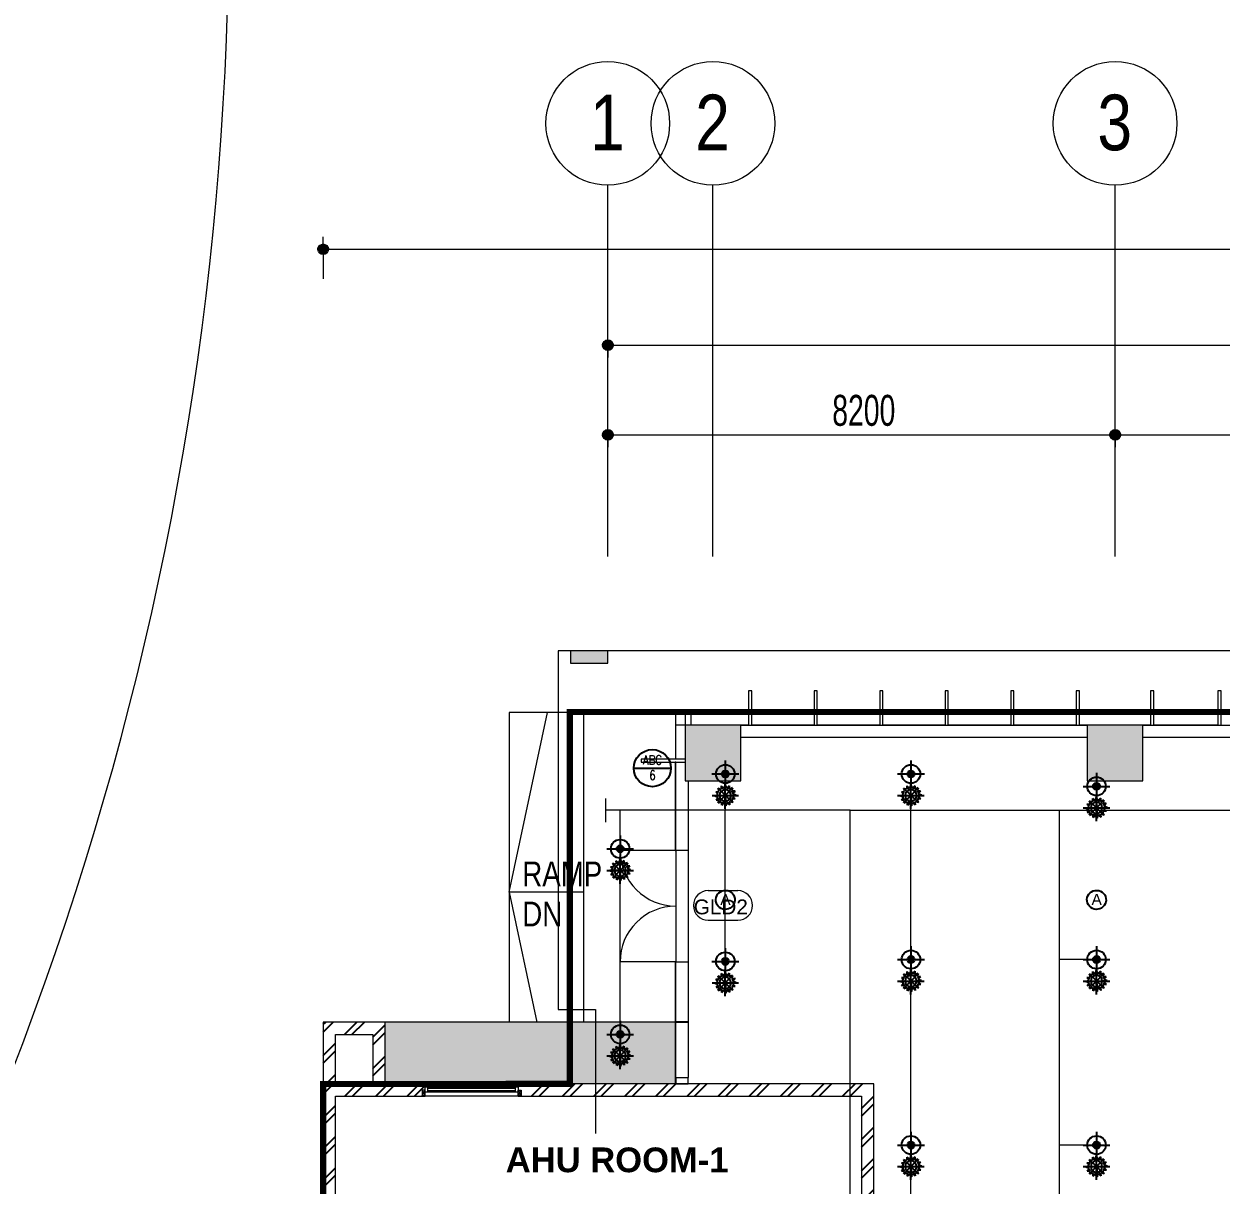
# Model space of a CAD drawing. Header units: millimetres. Extents: x 1706 to 249912, y -487248 to 27192.
# Drawn here: x 38549 to 57898, y -454483 to -435711 of the extents above; entities that cross this region are included whole.
import ezdxf

# ---------------------------------------------------------------- set-up
doc = ezdxf.new("R2010")
doc.units = ezdxf.units.MM
doc.linetypes.add('DASHDOT', pattern=[1, 0.5, -0.25, 0, -0.25])
doc.layers.get('0').update_dxf_attribs({"color": 251})
for name, color, linetype in [('25∅', 1, 'DASHDOT'), ('FF-MCP', 1, 'Continuous'), ('FIRE COMPARTMENTATION', 30, 'Continuous'), ('PHE-MULTI SENSOR DETECTOR (ABOVE', 3, 'Continuous')]:
    doc.layers.add(name, color=color, linetype=linetype)
for name, color, linetype, lineweight in [('A-ANNO-DIMS', 251, 'Continuous', 5), ('A-ANNO-DIMS-200', 251, 'Continuous', 5), ('A-DETL', 251, 'Continuous', 18), ('A-DETL-THIN', 251, 'Continuous', 5), ('A-DOOR', 251, 'Continuous', 5), ('A-DOOR-IDEN', 251, 'Continuous', 5), ('A-FLOR', 251, 'Continuous', 5), ('A-GLAZ', 251, 'Continuous', 5), ('A-GLAZ-CURT', 251, 'Continuous', 5), ('A-GLAZ-CWMG', 251, 'Continuous', 5), ('A-GLAZ-SILL', 251, 'Continuous', 5), ('A-WALL', 251, 'Continuous', 5), ('A-WALL-PATT', 251, 'Continuous', 25), ('G-ANNO-TEXT', 251, 'Continuous', 5), ('M-FIRE-FHC', 251, 'Continuous', 9), ('McD-FIRE-SPRINKLER LINES', 1, 'Continuous', 9), ('S-COLS', 251, 'Continuous', 5), ('S-GRID', 251, 'Continuous', 5), ('S-GRID-IDEN', 251, 'Continuous', 5)]:
    doc.layers.add(name, color=color, linetype=linetype, lineweight=lineweight)
doc.layers.add('FF-PENDENT SPRINKLER', color=7, linetype='Continuous', true_color=0xcc0099)
doc.styles.add('Arial', font='arial.ttf', dxfattribs={"height": 300})
doc.styles.add('Arial Narrow_1', font='ARIALN.TTF', dxfattribs={"width": 0.8, "height": 375})
doc.styles.add('Arial_1', font='arial.ttf', dxfattribs={"width": 0.8, "height": 2})
doc.styles.add('Arial_2', font='arial.ttf', dxfattribs={"width": 0.8, "height": 270})
doc.styles.add('Arial_4', font='arial.ttf', dxfattribs={"height": 240})
doc.styles.add('Arial_B_1', font='arialbd.ttf', dxfattribs={"height": 450})
doc.styles.add('ROMAN', font='romans.shx', dxfattribs={"width": 0.8})
doc.dimstyles.new('RSP_DIM_2_5mm__DOT_', dxfattribs={"dimscale": 304.8, "dimtxt": 383.786615, "dimasz": 1.476378, "dimexe": 0.492126, "dimexo": 0.0625, "dimgap": 0, "dimtad": 1, "dimdec": 0, "dimrnd": 5, "dimzin": 0, "dimdsep": 46, "dimtxsty": 'Arial Narrow_1', "dimblk1": 'DOTSMALL', "dimblk2": 'DOTSMALL', "dimsah": 1, "dimcen": 0.09, "dimdle": 0.049213, "dimazin": 0, "dimtfac": 1, "dimtdec": 4, "dimtix": 1, "dimtmove": 2, "dimatfit": 3, "dimfxl": 1.181102, "dimfxlon": 1, "dimtvp": 1, "dimtolj": 1, "dimtzin": 0, "dimarcsym": 2})
pattern_1 = [(45, (-45658.5, 463347.42), (-251.44717, 251.44717), []), (45, (-45658.5, 463728.42), (-251.44717, 251.44717), [])]

# ---------------------------------------------------------------- blocks, each defined once
blk = doc.blocks.new('zw$3B71')
at = {"layer": 'FIRE COMPARTMENTATION', "color": 1, "const_width": 100}
blk.add_lwpolyline([(11752.3, -9912), (7050, -9912), (7050, -20472.7), (-17450, -20472.7), (-17529.2, -9903), (-20879.2, -9897), (-20800, -9900), (-66300, -9900), (-66300, -2000), (-67500, -2000), (-67500, 10496.8), (-63512, 10500), (-63512, 16512), (11752.3, 16512), (11752.3, -9101.5)], close=True, dxfattribs=at)
blk = doc.blocks.new('UPRIGHT SPRINKLER -68°C')
at = {"color": 5}
for p, q in [((-106, 3, 3), (-81, 13, 3)), ((-106, 3, 3), (-82, -7, 3)), ((-74, 76, 3), (-49, 65, 3)), ((-74, 76, 3), (-64, 51, 3)), ((3, 106, 3), (-9, 80, 3)), ((3, 106, 3), (13, 79, 3)), ((76, 74, 3), (49, 63, 3)), ((76, 74, 3), (65, 47, 3)), ((105, -3, 3), (79, 9, 3)), ((-76, -73, 3), (-66, -49, 3)), ((-76, -73, 3), (-53, -63, 3)), ((-4, -105, 3), (-13, -81, 3)), ((-4, -105, 3), (7, -81, 3)), ((72, -77, 3), (47, -66, 3)), ((72, -77, 3), (62, -51, 3)), ((105, -3, 3), (79, -13, 3))]:
    blk.add_line(p, q, dxfattribs=at)
at = {"color": 6}
for p, q in [((-1, -1, 3), (-106, 4, 3)), ((-96, 45, 3), (-78, 25, 3)), ((-96, 45, 3), (-69, 44, 3)), ((72, -77, 3), (-74, 76, 3)), ((-36, 100, 3), (-38, 72, 3)), ((-36, 100, 3), (-17, 79, 3)), ((-1, -1, 3), (3, 106, 3)), ((76, 74, 3), (-1, -1, 3)), ((43, 98, 3), (21, 77, 3)), ((43, 98, 3), (42, 68, 3)), ((99, 38, 3), (70, 39, 3)), ((99, 38, 3), (78, 18, 3)), ((-99, -35, 3), (-80, -18, 3)), ((-99, -35, 3), (-74, -36, 3)), ((-76, -73, 3), (-1, -1, 3)), ((-45, -95, 3), (-44, -70, 3)), ((-45, -95, 3), (-26, -78, 3)), ((-1, -1, 3), (-4, -105, 3)), ((-1, -1, 3), (105, -3, 3)), ((36, -98, 3), (19, -79, 3)), ((36, -98, 3), (38, -72, 3)), ((96, -43, 3), (69, -42, 3)), ((96, -43, 3), (77, -22, 3))]:
    blk.add_line(p, q, dxfattribs=at)
at = {"color": 5, "elevation": 3}
for points in [[(-1, -136), (-1, 135)], [(-137, -1), (135, -1)]]:
    blk.add_lwpolyline(points, dxfattribs=at)
at = {"color": 3}
blk.add_circle((-1, -1, 3), 59.2, dxfattribs=at)
at = {"color": 5}
for start, end in [(140.8422, 170.3714), (95.6315, 125.6992), (51.7639, 79.8685), (6.8313, 35.8146), (184.8407, 216.5012), (230.6178, 261.7138), (276.0216, 306.5945), (321.5184, 351.2266)]:
    blk.add_arc((-1, -1, 3), 81.1, start, end, dxfattribs=at)
blk = doc.blocks.new('PENDENT SPRINKLER (RG)')
at = {"linetype": 'Continuous', "extrusion": (0.000667552, -0.000166966, 1)}
h = blk.add_hatch(color=5, dxfattribs=at)
h.dxf.hatch_style = 1
edge = h.paths.add_edge_path()
edge.add_arc((0, 0), 56.7, 44.562, 404.562, ccw=False)
at = {"layer": '25∅', "linetype": 'Continuous', "extrusion": (0.000667552, -0.000166966, 1)}
h = blk.add_hatch(color=5, dxfattribs=at)
h.dxf.hatch_style = 1
edge = h.paths.add_edge_path()
edge.add_arc((0, 0), 56.7, 44.562, 404.562, ccw=False)
at = {"color": 222, "linetype": 'Continuous', "true_color": 0xcc0099, "extrusion": (0.000667073, -0.000166479, 1)}
for points in [[(0, -217), (0, 217)], [(-217, 0), (217, 0)]]:
    blk.add_lwpolyline(points, dxfattribs=at)
at = {"color": 222, "linetype": 'Continuous', "true_color": 0xcc0099, "extrusion": (0.000667552, -0.000166966, 1)}
blk.add_circle((0, 0), 150, dxfattribs=at)
at = {"color": 5, "linetype": 'Continuous', "extrusion": (0.000667552, -0.000166966, 1)}
blk.add_circle((0, 0), 56.7, dxfattribs=at)
at = {"layer": '25∅', "color": 5, "linetype": 'Continuous', "extrusion": (0.000667552, -0.000166966, 1)}
blk.add_circle((0, 0), 56.7, dxfattribs=at)
at = {"layer": 'FF-PENDENT SPRINKLER', "extrusion": (1.02436e-19, 0, -1), "xscale": 1.588226225829954, "yscale": 1.588226225829954, "zscale": 1.588226225829954}
blk.add_blockref('UPRIGHT SPRINKLER -68°C', (-346, 1, -4), dxfattribs=at)
blk = doc.blocks.new('Sprinklre')
at = {"layer": 'McD-FIRE-SPRINKLER LINES'}
for points in [[(5000, 17610), (5000, 17023)], [(8000, -7000), (8000, 17610)], [(11000, 17410), (11002, 17023)], [(3063, 17214), (3063, 16831)], [(7018, 17023), (3063, 17023)], [(4230, 7518), (4230, 4998), (7018, 4998), (7018, 17023), (29892, 17023)], [(5000, 14579), (5000, 17023)], [(10400, -7000), (10400, 17023)]]:
    blk.add_lwpolyline(points, dxfattribs=at)
at = {"layer": 'McD-FIRE-SPRINKLER LINES', "elevation": 0}
for points in [[(3300, 13400), (3300, 17023)], [(11000, 14610), (10400, 14610)], [(11000, 11610), (10400, 11610)]]:
    blk.add_lwpolyline(points, dxfattribs=at)
at = {"layer": 'FF-PENDENT SPRINKLER', "rotation": 270}
for p in [(5000, 17610), (8000, 17610, 0), (11000, 17410, 0), (3300, 16400), (5000, 14579), (8000, 14610, 0), (11000, 14610, 0), (3300, 13400), (8000, 11610, 0), (11000, 11610, 0)]:
    blk.add_blockref('PENDENT SPRINKLER (RG)', p, dxfattribs=at)
blk = doc.blocks.new('Above false ceiling')
at = {"extrusion": (0.007291, -0.048425, 0.9988)}
blk.add_circle((0, 1, 0), 193, dxfattribs=at)
at = {"style": 'Arial'}
blk.add_text('A', height=222, rotation=0.0001, dxfattribs=at).set_placement((-101, -100, 0))
blk = doc.blocks.new('FF-FPS-ABC TYPE EXTINGUISHER -6Kg')
at = {"color": 5, "ltscale": 2}
blk.add_lwpolyline([(-199, 0), (201, 0)], dxfattribs=at)
blk.add_circle((1, 0), 200, dxfattribs=at)
at = {"color": 72, "ltscale": 2, "style": 'ROMAN', "width": 0.8}
for s, p in [('ABC', (-101, 38)), ('6', (-32, -127))]:
    blk.add_text(s, height=100, dxfattribs=at).set_placement(p)
blk = doc.blocks.new('M_Concrete-Square-Column - 900-2305795-2ND FLOOR PLAN_')
at = {"layer": 'S-COLS'}
blk.add_hatch(color=256, dxfattribs=at).paths.add_polyline_path([(450, -450), (450, 450), (-450, 450), (-450, -450)])
for p, q in [((450, 450), (-450, 450)), ((-450, 450), (-450, -450)), ((450, -450), (450, 450)), ((-450, -450), (450, -450))]:
    blk.add_line(p, q, dxfattribs=at)
blk = doc.blocks.new('Rectangular Mullion - SOUTH 50 x 450-2414754-2ND FLOOR PLAN_')
at = {"layer": 'A-GLAZ-CWMG'}
for p, q in [((0, 560), (-50, 560)), ((-50, 560), (-50, -150)), ((0, -150), (0, 560))]:
    blk.add_line(p, q, dxfattribs=at)
blk = doc.blocks.new('Rectangular Mullion - 100 x 200mm-2158475-2ND FLOOR PLAN_')
at = {"layer": 'A-GLAZ-CWMG'}
for p, q in [((-100, 0), (0, 0)), ((-100, -200), (-100, 0)), ((0, 0), (0, -200))]:
    blk.add_line(p, q, dxfattribs=at)
blk = doc.blocks.new('System Panel - VISION PANEL - TYPE 1-2161815-2ND FLOOR PLAN_')
at = {"layer": 'A-GLAZ-CURT'}
for p, q in [((519, 0), (-519, 0)), ((-519, 0), (-519, -12)), ((519, -12), (519, 0)), ((-519, -12), (519, -12))]:
    blk.add_line(p, q, dxfattribs=at)
blk = doc.blocks.new('System Panel - VISION PANEL - TYPE 1-2161813-2ND FLOOR PLAN_')
at = {"layer": 'A-GLAZ-CURT'}
for p, q in [((575, 0), (-575, 0)), ((-575, 0), (-575, -12)), ((575, -12), (575, 0)), ((-575, -12), (575, -12))]:
    blk.add_line(p, q, dxfattribs=at)
blk = doc.blocks.new('System Panel - VISION PANEL - TYPE 1-2161814-2ND FLOOR PLAN_')
at = {"layer": 'A-GLAZ-CURT'}
for p, q in [((505, 0), (-505, 0)), ((-505, 0), (-505, -12)), ((505, -12), (505, 0)), ((-505, -12), (505, -12))]:
    blk.add_line(p, q, dxfattribs=at)
blk = doc.blocks.new('System Panel - VISION PANEL - TYPE 1-2416240-2ND FLOOR PLAN_')
at = {"layer": 'A-GLAZ-CURT'}
for p, q in [((513, 0), (-513, 0)), ((-513, 0), (-513, -12)), ((513, -12), (513, 0)), ((-513, -12), (513, -12))]:
    blk.add_line(p, q, dxfattribs=at)
blk = doc.blocks.new('System Panel - VISION PANEL - TYPE 1-2416250-2ND FLOOR PLAN_')
at = {"layer": 'A-GLAZ-CURT'}
for p, q in [((68, 0), (-68, 0)), ((-68, 0), (-68, -12)), ((68, -12), (68, 0)), ((-68, -12), (68, -12))]:
    blk.add_line(p, q, dxfattribs=at)
blk = doc.blocks.new('Rectangular Mullion - 100 x 200mm-2128993-2ND FLOOR PLAN_')
at = {"layer": 'A-GLAZ-CWMG'}
blk.add_line((89335, -447047), (88296, -447047), dxfattribs=at)
blk = doc.blocks.new('Rectangular Mullion - 100 x 200mm-V18-2ND FLOOR PLAN_')
at = {"layer": 'A-GLAZ-CWMG'}
for p, q in [((-9491, -447047), (-9618, -447047)), ((-8468, -447047), (-8591, -447047))]:
    blk.add_line(p, q, dxfattribs=at)
blk = doc.blocks.new('Rectangular Mullion - 100 x 200mm-2128992-2ND FLOOR PLAN_')
at = {"layer": 'A-GLAZ-CWMG'}
blk.add_line((95832, -447047), (94823, -447047), dxfattribs=at)
blk = doc.blocks.new('Rectangular Mullion - 100 x 200mm-2416243-2ND FLOOR PLAN_')
at = {"layer": 'A-GLAZ-CWMG'}
blk.add_line((-14779, -447047), (-14915, -447047), dxfattribs=at)
blk = doc.blocks.new('Rectangular Mullion - NORTH 50 x 345-2158470-2ND FLOOR PLAN_')
at = {"layer": 'A-GLAZ-CWMG'}
for p, q in [((-25, 355), (25, 355)), ((-25, -200), (-25, 355)), ((25, 355), (25, -200)), ((25, -200), (-25, -200))]:
    blk.add_line(p, q, dxfattribs=at)
blk = doc.blocks.new('Rectangular Mullion - 100 x 200mm-2416235-2ND FLOOR PLAN_')
at = {"layer": 'A-GLAZ-CWMG'}
blk.add_line((-14965, -447047), (-15091, -447047), dxfattribs=at)
blk = doc.blocks.new('System Panel - VISION PANEL - TYPE 1-2416265-2ND FLOOR PLAN_')
at = {"layer": 'A-GLAZ-CURT'}
for p, q in [((437, 0), (-437, 0)), ((-437, 0), (-437, -12)), ((437, -12), (437, 0)), ((-437, -12), (437, -12))]:
    blk.add_line(p, q, dxfattribs=at)
blk = doc.blocks.new('Rectangular Mullion - 100 x 200mm-2416262-2ND FLOOR PLAN_')
at = {"layer": 'A-GLAZ-CWMG'}
blk.add_line((-13906, -447047), (-14779, -447047), dxfattribs=at)
blk = doc.blocks.new('System Panel - VISION PANEL - TYPE - 2-2465846-2ND FLOOR PLAN_')
at = {"layer": 'A-GLAZ-CURT'}
for p, q in [((225, 0), (-225, 0)), ((-225, 0), (-225, -12)), ((225, -12), (225, 0)), ((-225, -12), (225, -12))]:
    blk.add_line(p, q, dxfattribs=at)
blk = doc.blocks.new('System Panel - VISION PANEL - TYPE - 2-2414758-2ND FLOOR PLAN_')
at = {"layer": 'A-GLAZ-CURT'}
for p, q in [((487.5, 0), (-487.5, 0)), ((-487.5, 0), (-487.5, -12)), ((487.5, -12), (487.5, 0)), ((-487.5, -12), (487.5, -12))]:
    blk.add_line(p, q, dxfattribs=at)
blk = doc.blocks.new('System Panel - VISION PANEL - TYPE - 2-2414759-2ND FLOOR PLAN_')
at = {"layer": 'A-GLAZ-CURT'}
for p, q in [((487, 0), (-487, 0)), ((-487, 0), (-487, -12)), ((487, -12), (487, 0)), ((-487, -12), (487, -12))]:
    blk.add_line(p, q, dxfattribs=at)
blk = doc.blocks.new('Rectangular Mullion - 100 x 200mm-2414761-2ND FLOOR PLAN_')
at = {"layer": 'A-GLAZ-CWMG'}
for p, q in [((-100, 0), (0, 0)), ((-100, -200), (-100, 0)), ((0, 0), (0, -200)), ((0, -200), (-100, -200))]:
    blk.add_line(p, q, dxfattribs=at)
blk = doc.blocks.new('Rectangular Mullion - 100 x 200mm-2465844-2ND FLOOR PLAN_')
at = {"layer": 'A-GLAZ-CWMG'}
blk.add_line((-15941, -447947), (-15941, -448097), dxfattribs=at)
blk = doc.blocks.new('Rectangular Mullion - 100 x 200mm-2414709-2ND FLOOR PLAN_')
at = {"layer": 'A-GLAZ-CWMG'}
for p, q in [((-15941, -448097), (-15941, -449072)), ((-15941, -449072), (-16141, -449072))]:
    blk.add_line(p, q, dxfattribs=at)
blk = doc.blocks.new('Rectangular Mullion - 100 x 200mm-2414701-2ND FLOOR PLAN_')
at = {"layer": 'A-GLAZ-CWMG'}
for p, q in [((-16141, -450874), (-15941, -450874)), ((-15941, -450874), (-15941, -451847)), ((-15941, -451847), (-16141, -451847))]:
    blk.add_line(p, q, dxfattribs=at)
blk = doc.blocks.new('Rectangular Mullion - 100 x 200mm-2414698-2ND FLOOR PLAN_')
at = {"layer": 'A-GLAZ-CWMG'}
for p, q in [((-16141, -451849), (-15941, -451849)), ((-15941, -451849), (-15941, -452747))]:
    blk.add_line(p, q, dxfattribs=at)
blk = doc.blocks.new('Door-Curtain-Wall-Double-Glass - Door-Curtain-Wall-Double-Glass-2465849-2ND FLOOR PLAN_')
at = {"layer": 'A-DOOR'}
for p, q in [((-901, -12), (-901, -901)), ((901, -12), (901, -901))]:
    blk.add_line(p, q, dxfattribs=at)
for centre, start, end in [((-901, 0), 270, 360), ((901, 0), 180, 270)]:
    blk.add_arc(centre, 901, start, end, dxfattribs=at)
blk = doc.blocks.new('System Panel - VISION PANEL - TYPE - 2-2414764-2ND FLOOR PLAN_')
at = {"layer": 'A-GLAZ-CURT'}
for p, q in [((500, 0), (-500, 0)), ((-500, 0), (-500, -12)), ((500, -12), (500, 0)), ((-500, -12), (500, -12))]:
    blk.add_line(p, q, dxfattribs=at)
blk = doc.blocks.new('Louvre - Louvre- CP - LV1 - 1500X3350-2552342-2ND FLOOR PLAN_')
at = {"layer": 'A-GLAZ'}
for p, q in [((-1090, 79), (-1040, -6)), ((-1040, 79), (-1090, -6)), ((-1090, -6), (-1090, 79)), ((-1090, 79), (-1040, 79)), ((-1040, 79), (-1040, -6)), ((-1040, -58), (-1040, 25)), ((-1040, 25), (460, 25)), ((-1000, 25), (-1000, -58)), ((420, 25), (420, -58)), ((510, 79), (460, -6)), ((460, 79), (510, -6)), ((510, 79), (460, 79)), ((460, 79), (460, -6)), ((460, 25), (460, -58)), ((510, -6), (510, 79)), ((-1040, -6), (-1090, -6)), ((460, -58), (-1040, -58)), ((420, -3), (-1000, -3)), ((-1000, -31), (420, -31)), ((460, -6), (510, -6))]:
    blk.add_line(p, q, dxfattribs=at)
at = {"layer": 'A-GLAZ-SILL'}
for p, q in [((-1040, -78), (-1040, -110)), ((460, -110), (460, -78))]:
    blk.add_line(p, q, dxfattribs=at)
blk = doc.blocks.new('Grid - M_Grid Head - Circle 2-417900-2ND FLOOR PLAN_')
at = {"layer": 'S-GRID-IDEN'}
blk.add_circle((0, 0), 5, dxfattribs=at)
blk = doc.blocks.new('DIMBLOCK118-2ND FLOOR PLAN_')
at = {"layer": 'A-ANNO-DIMS-200', "lineweight": 35, "transparency": 16777216}
h = blk.add_hatch(color=256, dxfattribs=at)
edge = h.paths.add_edge_path()
edge.add_arc((162621, -442354), 75, 0, 360)
h = blk.add_hatch(color=256, dxfattribs=at)
edge = h.paths.add_edge_path()
edge.add_arc((170821, -442354), 75, 0, 360)
at = {"layer": 'A-ANNO-DIMS-200', "transparency": 16777216}
for p, q in [((162621, -442354), (162621, -441874)), ((170821, -442354), (170821, -441874)), ((162601, -442354), (170821, -442354)), ((162621, -442354), (162621, -442554)), ((170821, -442354), (170821, -442554))]:
    blk.add_line(p, q, dxfattribs=at)
at = {"layer": 'A-ANNO-DIMS-200', "lineweight": 35, "transparency": 16777216}
for centre in [(162621, -442354), (170821, -442354)]:
    blk.add_circle(centre, 75, dxfattribs=at)
at = {"layer": 'A-ANNO-DIMS-200', "color": 0, "transparency": 16777216, "insert": (166250, -441708), "char_height": 500, "width": 1130.65, "attachment_point": 1, "line_spacing_factor": 0.974696, "style": 'Arial Narrow_1'}
blk.add_mtext('8200', dxfattribs=at)
blk = doc.blocks.new('_DotSmall')
at = {"color": 0, "linetype": 'ByBlock', "const_width": 0.5}
blk.add_lwpolyline([(-0.0625, 0, 1), (0.0625, 0, 1)], format="xyb", close=True, dxfattribs=at)
blk = doc.blocks.new('DIMBLOCK119-2ND FLOOR PLAN_')
at = {"layer": 'A-ANNO-DIMS-200', "lineweight": 35, "transparency": 16777216}
h = blk.add_hatch(color=256, dxfattribs=at)
edge = h.paths.add_edge_path()
edge.add_arc((170821, -442354), 75, 0, 360)
h = blk.add_hatch(color=256, dxfattribs=at)
edge = h.paths.add_edge_path()
edge.add_arc((181821, -442354), 75, 0, 360)
at = {"layer": 'A-ANNO-DIMS-200', "transparency": 16777216}
for p, q in [((170821, -442354), (170821, -441874)), ((181821, -442354), (181821, -441874)), ((170821, -442354), (181821, -442354)), ((170821, -442354), (170821, -442554)), ((181821, -442354), (181821, -442554))]:
    blk.add_line(p, q, dxfattribs=at)
at = {"layer": 'A-ANNO-DIMS-200', "lineweight": 35, "transparency": 16777216}
for centre in [(170821, -442354), (181821, -442354)]:
    blk.add_circle(centre, 75, dxfattribs=at)
at = {"layer": 'A-ANNO-DIMS-200', "color": 0, "transparency": 16777216, "insert": (175733, -441708), "char_height": 500, "width": 1413.31, "attachment_point": 1, "line_spacing_factor": 0.974696, "style": 'Arial Narrow_1'}
blk.add_mtext('11000', dxfattribs=at)
blk = doc.blocks.new('DIMBLOCK136-2ND FLOOR PLAN_')
at = {"layer": 'A-ANNO-DIMS-200', "lineweight": 35, "transparency": 16777216}
h = blk.add_hatch(color=256, dxfattribs=at)
edge = h.paths.add_edge_path()
edge.add_arc((158021, -439354), 75, 0, 360)
h = blk.add_hatch(color=256, dxfattribs=at)
edge = h.paths.add_edge_path()
edge.add_arc((278821, -439354), 75, 0, 360)
at = {"layer": 'A-ANNO-DIMS-200', "transparency": 16777216}
for p, q in [((158021, -439354), (158021, -439154)), ((278821, -439354), (278821, -439154)), ((158001, -439354), (278821, -439354)), ((158021, -439354), (158021, -439834)), ((278821, -439354), (278821, -439834))]:
    blk.add_line(p, q, dxfattribs=at)
at = {"layer": 'A-ANNO-DIMS-200', "lineweight": 35, "transparency": 16777216}
for centre in [(158021, -439354), (278821, -439354)]:
    blk.add_circle(centre, 75, dxfattribs=at)
at = {"layer": 'A-ANNO-DIMS-200', "color": 0, "transparency": 16777216, "insert": (217715, -438708), "char_height": 500, "width": 1695.97, "attachment_point": 1, "line_spacing_factor": 0.974696, "style": 'Arial Narrow_1'}
blk.add_mtext('120800', dxfattribs=at)
blk = doc.blocks.new('DIMBLOCK150-2ND FLOOR PLAN_')
at = {"layer": 'A-ANNO-DIMS-200', "lineweight": 35, "transparency": 16777216}
h = blk.add_hatch(color=256, dxfattribs=at)
edge = h.paths.add_edge_path()
edge.add_arc((162621, -440904), 75, 0, 360)
h = blk.add_hatch(color=256, dxfattribs=at)
edge = h.paths.add_edge_path()
edge.add_arc((278021, -440904), 75, 0, 360)
at = {"layer": 'A-ANNO-DIMS-200', "transparency": 16777216}
for p, q in [((162621, -440904), (162621, -440424)), ((278021, -440904), (278021, -440424)), ((162601, -440904), (278041, -440904)), ((162621, -440904), (162621, -441104)), ((278021, -440904), (278021, -441104))]:
    blk.add_line(p, q, dxfattribs=at)
at = {"layer": 'A-ANNO-DIMS-200', "lineweight": 35, "transparency": 16777216}
for centre in [(162621, -440904), (278021, -440904)]:
    blk.add_circle(centre, 75, dxfattribs=at)
at = {"layer": 'A-ANNO-DIMS-200', "color": 0, "transparency": 16777216, "insert": (219615, -440258), "char_height": 500, "width": 1695.97, "attachment_point": 1, "line_spacing_factor": 0.974696, "style": 'Arial Narrow_1'}
blk.add_mtext('115400', dxfattribs=at)
blk = doc.blocks.new('Door Tag_01 - Door Tag_01-913865-2ND FLOOR PLAN_')
at = {"layer": 'A-DOOR-IDEN'}
for p, q in [((-0.904, 1.252), (1.471, 1.252)), ((-0.904, -1.148), (1.471, -1.148))]:
    blk.add_line(p, q, dxfattribs=at)
for centre, start, end in [((-0.904, 0.052), 90, 270), ((1.471, 0.052), 270, 90)]:
    blk.add_arc(centre, 1.2, start, end, dxfattribs=at)
blk = doc.blocks.new('A$Cdfc9e3fe')
at = {"layer": 'A-FLOR'}
h = blk.add_hatch(color=256, dxfattribs=at)
h.paths.add_polyline_path([(40044.4, -10900), (55100, -10900), (55100, -9912), (55000, -9912), (55000, -9930), (53895, -9930), (53895, -10460), (53845, -10460), (53845, -9912), (52660, -9912), (52660, -10460), (52610, -10460), (52610, -9912), (51425, -9912), (51425, -10460), (51375, -10460), (51375, -9912), (50225, -9912), (50225, -10460), (50175, -10460), (50175, -9912), (48900, -9912), (48900, -10460), (48850, -10460), (48850, -9912), (47575, -9912), (47575, -10460), (47525, -10460), (47525, -9912), (46250, -9912), (46250, -10460), (46200, -10460), (46200, -9912), (44925, -9912), (44925, -10460), (44875, -10460), (44875, -9912), (43725, -9912), (43725, -10460), (43675, -10460), (43675, -9912), (42493.3, -9912), (42493.3, -10460), (42443.3, -10460), (42443.3, -9912), (41268.3, -9912), (41268.3, -10460), (41218.3, -10460), (41218.3, -9912), (40044.4, -9912), (40044.4, -10460), (39994.4, -10460), (39994.4, -9912), (38820.6, -9912), (38820.6, -10460), (38770.6, -10460), (38770.6, -9912), (37596.7, -9912), (37596.7, -10460), (37546.7, -10460), (37546.7, -9912), (36372.8, -9912), (36372.8, -10460), (36322.8, -10460), (36322.8, -9912), (35148.9, -9912), (35148.9, -10460), (35098.9, -10460), (35098.9, -9912), (33925, -9912), (33925, -10460), (33875, -10460), (33875, -9912), (32725, -9912), (32725, -10460), (32675, -10460), (32675, -9912), (31491.1, -9912), (31491.1, -10460), (31441.1, -10460), (31441.1, -9912), (30267.2, -9912), (30267.2, -10460), (30217.2, -10460), (30217.2, -9912), (29043.3, -9912), (29043.3, -10460), (28993.3, -10460), (28993.3, -9912), (27819.4, -9912), (27819.4, -10460), (27769.4, -10460), (27769.4, -9912), (26595.6, -9912), (26595.6, -10460), (26545.6, -10460), (26545.6, -9912), (25371.7, -9912), (25371.7, -10460), (25321.7, -10460), (25321.7, -9912), (24147.8, -9912), (24147.8, -10460), (24097.8, -10460), (24097.8, -9912), (22925, -9912), (22925, -10460), (22875, -10460), (22875, -9912), (21725, -9912), (21725, -10460), (21675, -10460), (21675, -9912), (20502.2, -9912), (20502.2, -10460), (20452.2, -10460), (20452.2, -9912), (19277.2, -9912), (19277.2, -10460), (19227.2, -10460), (19227.2, -9912), (18052.2, -9912), (18052.2, -10460), (18002.2, -10460), (18002.2, -9912), (16827.3, -9912), (16827.3, -10460), (16777.3, -10460), (16777.3, -9912), (16450, -9912), (16450, -10900), (39994.4, -10900)])
h.paths.add_polyline_path([(-41900, -10900), (-26250, -10900), (-26250, -9912), (-27175, -9912), (-27175, -10460), (-27225, -10460), (-27225, -9912), (-28400, -9912), (-28400, -10460), (-28450, -10460), (-28450, -9912), (-29625, -9912), (-29625, -10460), (-29675, -10460), (-29675, -9912), (-30850, -9912), (-30850, -10460), (-30900, -10460), (-30900, -9912), (-32075, -9912), (-32075, -10460), (-32125, -10460), (-32125, -9912), (-33275, -9912), (-33275, -10460), (-33325, -10460), (-33325, -9912), (-34500, -9912), (-34500, -10460), (-34550, -10460), (-34550, -9912), (-35725, -9912), (-35725, -10460), (-35775, -10460), (-35775, -9912), (-36950, -9912), (-36950, -10460), (-37000, -10460), (-37000, -9912), (-38175, -9912), (-38175, -10460), (-38225, -10460), (-38225, -9912), (-39400, -9912), (-39400, -10460), (-39450, -10460), (-39450, -9912), (-40625, -9912), (-40625, -10460), (-40675, -10460), (-40675, -9912), (-41850, -9912), (-41850, -10460), (-41900, -10460), (-41900, -9912), (-43075, -9912), (-43075, -10460), (-43125, -10460), (-43125, -9912), (-44275, -9912), (-44275, -10460), (-44325, -10460), (-44325, -9912), (-45500, -9912), (-45500, -10460), (-45550, -10460), (-45550, -9912), (-46725, -9912), (-46725, -10460), (-46775, -10460), (-46775, -9912), (-47950, -9912), (-47950, -10460), (-48000, -10460), (-48000, -9912), (-49175, -9912), (-49175, -10460), (-49225, -10460), (-49225, -9912), (-50400, -9912), (-50400, -10460), (-50450, -10460), (-50450, -9912), (-51625, -9912), (-51625, -10460), (-51675, -10460), (-51675, -9912), (-52850, -9912), (-52850, -10460), (-52900, -10460), (-52900, -9912), (-54075, -9912), (-54075, -10460), (-54125, -10460), (-54125, -9912), (-55275, -9912), (-55275, -10460), (-55325, -10460), (-55325, -9912), (-56600, -9912), (-56600, -10460), (-56650, -10460), (-56650, -9912), (-57925, -9912), (-57925, -10460), (-57975, -10460), (-57975, -9912), (-59250, -9912), (-59250, -10460), (-59300, -10460), (-59300, -9912), (-60575, -9912), (-60575, -10460), (-60625, -10460), (-60625, -9912), (-61772.5, -9912), (-61772.5, -10900), (-43075, -10900)])
h.paths.add_polyline_path([(-61772.5, -10900), (-61772.5, -10460), (-61822.5, -10460), (-61822.5, -9912), (-63006.7, -9912), (-63006.7, -10460), (-63056.7, -10460), (-63056.7, -9912), (-64240.8, -9912), (-64240.8, -10460), (-64290.8, -10460), (-64290.8, -9930), (-65400, -9930), (-65400, -9912), (-65500, -9912), (-65500, -10900), (-61797.5, -10900)])
h.paths.add_polyline_path([(-66300, -10700), (-65700, -10700), (-65700, -9900), (-66300, -9900), (-66300, -10500)])
h.paths.add_polyline_path([(55300, -10700), (55900, -10700), (55900, -9900), (55300, -9900)])
h.paths.add_polyline_path([(16827.3, -9900), (16827.3, -9900), (16827.3, -9700)])
h.paths.add_polyline_path([(-66500, 10500), (-61812, 10500), (-61812, 11500), (-66500, 11500), (-66500, 10566.7)])
h.paths.add_polyline_path([(53090.2, 16300), (53100, 16300), (53100, 17300), (52500, 17300), (52500, 16300), (53000, 16300)])
h.paths.add_polyline_path([(32726.6, 16512), (33877.1, 16512), (33877.1, 16855), (33927.1, 16855), (33927.1, 16512), (34965.9, 16512), (34965.9, 16855), (35015.9, 16855), (35015.9, 16512), (36054.7, 16512), (36054.7, 16855), (36104.7, 16855), (36104.7, 16512), (37143.5, 16512), (37143.5, 16855), (37193.5, 16855), (37193.5, 16512), (38232.3, 16512), (38232.3, 16855), (38282.3, 16855), (38282.3, 16512), (39321.1, 16512), (39321.1, 16855), (39371.1, 16855), (39371.1, 16512), (40409.9, 16512), (40409.9, 16855), (40459.9, 16855), (40459.9, 16512), (41498.7, 16512), (41498.7, 16855), (41548.7, 16855), (41548.7, 16512), (42587.5, 16512), (42587.5, 16855), (42637.5, 16855), (42637.5, 16512), (43676.3, 16512), (43676.3, 16855), (43726.3, 16855), (43726.3, 16512), (44876.8, 16512), (44876.8, 16855), (44926.8, 16855), (44926.8, 16512), (45936.3, 16512), (45936.3, 16855), (45986.3, 16855), (45986.3, 16512), (46995.7, 16512), (46995.7, 16855), (47045.7, 16855), (47045.7, 16512), (48055.1, 16512), (48055.1, 16855), (48105.1, 16855), (48105.1, 16512), (49114.5, 16512), (49114.5, 16855), (49164.5, 16855), (49164.5, 16512), (50173.9, 16512), (50173.9, 16855), (50223.9, 16855), (50223.9, 16512), (51374.5, 16512), (51374.5, 16855), (51424.5, 16855), (51424.5, 16512), (52300, 16512), (52300, 17500), (-86.2, 17500), (-86.2, 16512), (872.9, 16512), (872.9, 16855), (922.9, 16855), (922.9, 16512), (1962.3, 16512), (1962.3, 16855), (2012.3, 16855), (2012.3, 16512), (3051.6, 16512), (3051.6, 16855), (3101.6, 16855), (3101.6, 16512), (4141, 16512), (4141, 16855), (4191, 16855), (4191, 16512), (5230.3, 16512), (5230.3, 16855), (5280.3, 16855), (5280.3, 16512), (6319.7, 16512), (6319.7, 16855), (6369.7, 16855), (6369.7, 16512), (7409, 16512), (7409, 16855), (7459, 16855), (7459, 16512), (8498.4, 16512), (8498.4, 16855), (8548.4, 16855), (8548.4, 16512), (9587.8, 16512), (9587.8, 16855), (9637.8, 16855), (9637.8, 16512), (10677.1, 16512), (10677.1, 16855), (10727.1, 16855), (10727.1, 16512), (11872.6, 16512), (11872.6, 16855), (11922.6, 16855), (11922.6, 16512), (12962, 16512), (12962, 16855), (13012, 16855), (13012, 16512), (14051.3, 16512), (14051.3, 16855), (14101.3, 16855), (14101.3, 16512), (15140.7, 16512), (15140.7, 16855), (15190.7, 16855), (15190.7, 16512), (16230.1, 16512), (16230.1, 16855), (16280.1, 16855), (16280.1, 16512), (17319.4, 16512), (17319.4, 16855), (17369.4, 16855), (17369.4, 16512), (18408.8, 16512), (18408.8, 16855), (18458.8, 16855), (18458.8, 16512), (19498.1, 16512), (19498.1, 16855), (19548.1, 16855), (19548.1, 16512), (20587.5, 16512), (20587.5, 16855), (20637.5, 16855), (20637.5, 16512), (21676.8, 16512), (21676.8, 16855), (21726.8, 16855), (21726.8, 16512), (22875.8, 16512), (22875.8, 16855), (22925.8, 16855), (22925.9, 16512), (23964.8, 16512), (23964.8, 16855), (24014.8, 16855), (24014.8, 16512), (25053.7, 16512), (25053.7, 16855), (25103.7, 16855), (25103.8, 16512), (26142.7, 16512), (26142.7, 16855), (26192.7, 16855), (26192.8, 16512), (27231.7, 16512), (27231.7, 16855), (27281.7, 16855), (27281.8, 16512), (28320.7, 16512), (28320.7, 16855), (28370.7, 16855), (28370.8, 16512), (29409.6, 16512), (29409.6, 16855), (29459.6, 16855), (29459.7, 16512), (30498.6, 16512), (30498.6, 16855), (30548.6, 16855), (30548.7, 16512), (31587.6, 16512), (31587.6, 16855), (31637.6, 16855), (31637.7, 16512), (32676.6, 16512), (32676.6, 16855), (32726.6, 16855)])
at = {"layer": 'A-WALL-PATT'}
blk.add_hatch(color=256, dxfattribs=at).paths.add_polyline_path([(-62900, 17300), (-62900, 17500), (-63500, 17500), (-63500, 17300)])
h = blk.add_hatch(dxfattribs=at)
h.set_pattern_fill('FP_2', color=256, style=0, pattern_type=2)
h.set_pattern_definition(pattern_1)
h.paths.add_polyline_path([(-66700, 11300), (-66500, 11300), (-66500, 11500), (-67500, 11500), (-67500, 11300), (-66861.3, 11300)])
h = blk.add_hatch(dxfattribs=at)
h.set_pattern_fill('FP_2', color=256, style=0, pattern_type=2)
h.set_pattern_definition(pattern_1)
h.paths.add_polyline_path([(-67300, 4300), (-67300, 11300), (-67500, 11300), (-67500, 4300)])
h = blk.add_hatch(dxfattribs=at)
h.set_pattern_fill('FP_2', color=256, style=0, pattern_type=2)
h.set_pattern_definition(pattern_1)
h.paths.add_polyline_path([(-66500, 10500), (-66500, 11300), (-66700, 11300), (-66700, 10500)])
h = blk.add_hatch(dxfattribs=at)
h.set_pattern_fill('FP_2', color=256, style=0, pattern_type=2)
h.set_pattern_definition(pattern_1)
h.paths.add_polyline_path([(-67300, 10300), (-65849.3, 10300), (-65849.3, 10312.5), (-65899.3, 10312.5), (-65899.3, 10397.5), (-65849.3, 10397.5), (-65849.3, 10500), (-67300, 10500)])
h.paths.add_polyline_path([(-64299.3, 10300), (-58600, 10300), (-58600, 10500), (-64349.3, 10500), (-64349.3, 10397.5), (-64299.3, 10397.5), (-64299.3, 10312.5), (-64349.3, 10312.5), (-64349.3, 10300)])
h = blk.add_hatch(dxfattribs=at)
h.set_pattern_fill('FP_2', color=256, style=0, pattern_type=2)
h.set_pattern_definition(pattern_1)
h.paths.add_polyline_path([(-58600, 1300), (-58600, 10300), (-58800, 10300), (-58800, 1300)])
at = {"layer": 'A-DETL'}
for p, q in [((-15813.8, 17500), (-63700, 17500)), ((-63700, 17500), (-63700, 11700)), ((-63700, 11700), (-63100, 11700)), ((-63100, 11700), (-63100, 9700))]:
    blk.add_line(p, q, dxfattribs=at)
at = {"layer": 'A-DETL-THIN'}
for p, q in [((-61792, 16502.5), (-64492, 16502.5)), ((-64492, 16502.5), (-64492, 11500)), ((-64492, 13601.3), (-63875.3, 16502.5)), ((-63292, 16502.5), (-63292, 11500)), ((-63292, 13601.3), (-64492, 13601.3)), ((-64492, 13601.3), (-64045.4, 11500))]:
    blk.add_line(p, q, dxfattribs=at)
at = {"layer": 'A-FLOR'}
for p, q in [((-61800, 15750), (-61800, 16512)), ((-61800, 16512), (-61650, 16512)), ((-61650, 16300), (-61800, 16300)), ((-61800, 14275), (-61800, 12473.4)), ((-61600, 14275), (-61600, 12473.4)), ((-61812, 11500), (-66500, 11500)), ((-65849.3, 10500), (-64349.3, 10500))]:
    blk.add_line(p, q, dxfattribs=at)
at = {"layer": 'A-WALL'}
for p, q in [((-62900, 17500), (-63500, 17500)), ((-63500, 17500), (-63500, 17300)), ((-62900, 17300), (-62900, 17500)), ((-63500, 17300), (-62900, 17300)), ((-60750, 16300), (-60623.9, 16300)), ((-60573.9, 16300), (-59564.5, 16300)), ((-59514.5, 16300), (-58505.1, 16300)), ((-58455.1, 16300), (-57445.7, 16300)), ((-57395.7, 16300), (-56386.3, 16300)), ((-56336.3, 16300), (-55326.8, 16300)), ((-55276.8, 16300), (-55150, 16300)), ((-54250, 16300), (-54126.3, 16300)), ((-54076.3, 16300), (-53037.5, 16300)), ((-52987.5, 16300), (-51948.7, 16300)), ((-55150, 16100), (-60750, 16100)), ((-44150, 16100), (-54250, 16100)), ((-66500, 11500), (-67500, 11500)), ((-67500, 11500), (-67500, 11300)), ((-66500, 10500), (-66500, 11500)), ((-67500, 11300), (-67500, 4300)), ((-67300, 10500), (-67300, 11300)), ((-67300, 11300), (-66700, 11300)), ((-66700, 11300), (-66700, 10500)), ((-66700, 10500), (-67300, 10500)), ((-65849.3, 10500), (-66500, 10500)), ((-65849.3, 10397.5), (-65849.3, 10500)), ((-58600, 10500), (-64349.3, 10500)), ((-64349.3, 10500), (-64349.3, 10397.5)), ((-58600, 1300), (-58600, 10500)), ((-67300, 10300), (-65849.3, 10300)), ((-67300, 4300), (-67300, 10300)), ((-65849.3, 10300), (-65849.3, 10312.5)), ((-64349.3, 10300), (-65849.3, 10300)), ((-64349.3, 10312.5), (-64349.3, 10300)), ((-64349.3, 10300), (-58800, 10300)), ((-58800, 10300), (-58800, 5800))]:
    blk.add_line(p, q, dxfattribs=at)
at = {"layer": 'S-GRID'}
for p, q in [((-62900, 19028.8), (-62900, 25028.8)), ((-61200, 19028.8), (-61200, 25028.8)), ((-54700, 19028.8), (-54700, 25028.8))]:
    blk.add_line(p, q, dxfattribs=at)
blk.add_arc((-120405.9, 29347.2), 51377.2, 309.10551, 24.49064, dxfattribs=at)
at = {"layer": 'A-DOOR', "rotation": 270}
blk.add_blockref('Door-Curtain-Wall-Double-Glass - Door-Curtain-Wall-Double-Glass-2465849-2ND FLOOR PLAN_', (-61800, 13374.2), dxfattribs=at)
at = {"layer": 'A-DOOR-IDEN', "xscale": 199.9999999999999, "yscale": 199.9999999999999, "zscale": 199.9999999999999}
blk.add_blockref('Door Tag_01 - Door Tag_01-913865-2ND FLOOR PLAN_', (-61094.3, 13374.2), dxfattribs=at)
at = {"layer": 'A-GLAZ', "rotation": 180}
blk.add_blockref('Louvre - Louvre- CP - LV1 - 1500X3350-2552342-2ND FLOOR PLAN_', (-65389.3, 10391.6), dxfattribs=at)
at = {"layer": 'A-GLAZ-CURT'}
for name, p, rotation in [('System Panel - VISION PANEL - TYPE 1-2416240-2ND FLOOR PLAN_', (-61137, 16500), 180), ('System Panel - VISION PANEL - TYPE 1-2416250-2ND FLOOR PLAN_', (-60505.8, 16500), 180), ('System Panel - VISION PANEL - TYPE 1-2416265-2ND FLOOR PLAN_', (-60001.1, 16500), 180), ('System Panel - VISION PANEL - TYPE 1-2161814-2ND FLOOR PLAN_', (-59009.8, 16500), 180), ('System Panel - VISION PANEL - TYPE 1-2161814-2ND FLOOR PLAN_', (-57950.4, 16500), 180), ('System Panel - VISION PANEL - TYPE 1-2161814-2ND FLOOR PLAN_', (-56891, 16500), 180), ('System Panel - VISION PANEL - TYPE 1-2161814-2ND FLOOR PLAN_', (-55831.5, 16500), 180), ('System Panel - VISION PANEL - TYPE 1-2161813-2ND FLOOR PLAN_', (-54701.6, 16500), 180), ('System Panel - VISION PANEL - TYPE 1-2161815-2ND FLOOR PLAN_', (-53556.9, 16500), 180), ('System Panel - VISION PANEL - TYPE - 2-2465846-2ND FLOOR PLAN_', (-61800, 15475), 270), ('System Panel - VISION PANEL - TYPE - 2-2414758-2ND FLOOR PLAN_', (-61800, 14762.5), 270), ('System Panel - VISION PANEL - TYPE - 2-2414759-2ND FLOOR PLAN_', (-61800, 11986.7), 270), ('System Panel - VISION PANEL - TYPE - 2-2414764-2ND FLOOR PLAN_', (-61800, 11000), 270)]:
    blk.add_blockref(name, p, dxfattribs=dict(at, rotation=rotation))
at = {"layer": 'A-GLAZ-CWMG', "extrusion": (0, 0, -1)}
for name, p in [('Rectangular Mullion - NORTH 50 x 345-2158470-2ND FLOOR PLAN_', (60598.9, 16500)), ('Rectangular Mullion - NORTH 50 x 345-2158470-2ND FLOOR PLAN_', (59539.5, 16500)), ('Rectangular Mullion - NORTH 50 x 345-2158470-2ND FLOOR PLAN_', (58480.1, 16500)), ('Rectangular Mullion - NORTH 50 x 345-2158470-2ND FLOOR PLAN_', (57420.7, 16500)), ('Rectangular Mullion - NORTH 50 x 345-2158470-2ND FLOOR PLAN_', (56361.3, 16500)), ('Rectangular Mullion - NORTH 50 x 345-2158470-2ND FLOOR PLAN_', (55301.8, 16500)), ('Rectangular Mullion - NORTH 50 x 345-2158470-2ND FLOOR PLAN_', (54101.3, 16500)), ('Rectangular Mullion - NORTH 50 x 345-2158470-2ND FLOOR PLAN_', (53012.5, 16500)), ('Rectangular Mullion - 100 x 200mm-2158475-2ND FLOOR PLAN_', (61650, 16500))]:
    blk.add_blockref(name, p, dxfattribs=at)
at = {"layer": 'A-GLAZ-CWMG'}
for name, p in [('Rectangular Mullion - 100 x 200mm-2416235-2ND FLOOR PLAN_', (-45658.5, 463347.4)), ('Rectangular Mullion - 100 x 200mm-2416243-2ND FLOOR PLAN_', (-45658.5, 463347.4)), ('Rectangular Mullion - 100 x 200mm-2416262-2ND FLOOR PLAN_', (-45658.5, 463347.4)), ('Rectangular Mullion - 100 x 200mm-2128992-2ND FLOOR PLAN_', (-154337.5, 463347.4)), ('Rectangular Mullion - 100 x 200mm-2128992-2ND FLOOR PLAN_', (-153278.1, 463347.4)), ('Rectangular Mullion - 100 x 200mm-2128992-2ND FLOOR PLAN_', (-152218.7, 463347.4)), ('Rectangular Mullion - 100 x 200mm-2128992-2ND FLOOR PLAN_', (-151159.3, 463347.4)), ('Rectangular Mullion - 100 x 200mm-V18-2ND FLOOR PLAN_', (-45658.5, 463347.4)), ('Rectangular Mullion - 100 x 200mm-2128993-2ND FLOOR PLAN_', (-142372.3, 463347.4)), ('Rectangular Mullion - 100 x 200mm-2465844-2ND FLOOR PLAN_', (-45658.5, 463347.4)), ('Rectangular Mullion - 100 x 200mm-2414709-2ND FLOOR PLAN_', (-45658.5, 463347.4)), ('Rectangular Mullion - 100 x 200mm-2414701-2ND FLOOR PLAN_', (-45658.5, 463347.4)), ('Rectangular Mullion - 100 x 200mm-2414698-2ND FLOOR PLAN_', (-45658.5, 463347.4))]:
    blk.add_blockref(name, p, dxfattribs=at)
at = {"layer": 'A-GLAZ-CWMG', "rotation": 90}
blk.add_blockref('Rectangular Mullion - SOUTH 50 x 450-2414754-2ND FLOOR PLAN_', (-61800, 15750), dxfattribs=at)
at = {"layer": 'A-GLAZ-CWMG', "extrusion": (0, 0, -1), "rotation": 270}
blk.add_blockref('Rectangular Mullion - 100 x 200mm-2414761-2ND FLOOR PLAN_', (61800, 10500), dxfattribs=at)
at = {"layer": 'S-COLS'}
for p in [(-61200, 15850), (-54700, 15850)]:
    blk.add_blockref('M_Concrete-Square-Column - 900-2305795-2ND FLOOR PLAN_', p, dxfattribs=at)
at = {"layer": 'S-GRID-IDEN', "xscale": 199.9999999999999, "yscale": 199.9999999999999, "zscale": 199.9999999999999}
for p in [(-62900, 26028.8), (-61200, 26028.8), (-54700, 26028.8)]:
    blk.add_blockref('Grid - M_Grid Head - Circle 2-417900-2ND FLOOR PLAN_', p, dxfattribs=at)
at = {"layer": 'A-DOOR-IDEN', "insert": (-61511.2, 13481.4), "char_height": 240, "width": 1138.396, "attachment_point": 1, "style": 'Arial_4'}
blk.add_mtext('GLD2', dxfattribs=at)
at = {"layer": 'G-ANNO-TEXT', "char_height": 400, "attachment_point": 1}
for s, insert, width, style in [('RAMP ', (-64281.7, 14094.5), 1667.51, 'Arial_2'), ('DN', (-64281.7, 13446.2), 795.274, 'Arial_2'), ('AHU ROOM-1', (-64549.3, 9471.5), 3553.079, 'Arial_B_1')]:
    blk.add_mtext(s, dxfattribs=dict(at, insert=insert, width=width, style=style))
at = {"layer": 'S-GRID-IDEN', "char_height": 900, "width": 679.831, "attachment_point": 1, "style": 'Arial_1'}
for s, insert in [('1', (-63185.8, 26494)), ('2', (-61485.8, 26494)), ('3', (-54985.8, 26494))]:
    blk.add_mtext(s, dxfattribs=dict(at, insert=insert))
at = {"layer": 'A-ANNO-DIMS'}
for base, p1, p2, override, picture, middle in [((53300, 23993.2), (-67500, 23513.2), (53300, 23513.2), {"dimpost": '<>', "dimfxl": 120800}, 'DIMBLOCK136-2ND FLOOR PLAN_', (-7100, 24248.5)), ((52500, 22443.2), (-62900, 22923.2), (52500, 22923.2), {"dimpost": '<>', "dimfxl": 115400}, 'DIMBLOCK150-2ND FLOOR PLAN_', (-5200, 22698.5)), ((-54700, 20993.2), (-62900, 21473.2), (-54700, 21473.2), {"dimpost": '<>', "dimfxl": 8200}, 'DIMBLOCK118-2ND FLOOR PLAN_', (-58800, 21248.5)), ((-43700, 20993.2), (-54700, 21473.2), (-43700, 21473.2), {"dimpost": '<>', "dimfxl": 11000}, 'DIMBLOCK119-2ND FLOOR PLAN_', (-49200, 21248.5))]:
    dim = blk.add_linear_dim(base=base, p1=p1, p2=p2, dimstyle='RSP_DIM_2_5mm__DOT_', override=override, dxfattribs=at)
    dim.commit()
    dim.dimension.update_dxf_attribs({"geometry": picture, "text_midpoint": middle, "insert": (-225521.4, 463347.4)})

msp = doc.modelspace()

# ---------------------------------------------------------------- block references
msp.add_blockref('A$Cdfc9e3fe', (110885.701, -463347.417))

# ---------------------------------------------------------------- next in the draw order: block references
at = {"layer": 'M-FIRE-FHC'}
msp.add_blockref('zw$3B71', (110885.699, -463347.417), dxfattribs=at)

# ---------------------------------------------------------------- next in the draw order: block references
at = {"layer": 'FF-MCP', "lineweight": 0, "extrusion": (0.001975, -7.4826e-06, 0.999998), "xscale": 1.500000000000002, "yscale": 1.500000000000002, "zscale": 1.500000000000002}
msp.add_blockref('FF-FPS-ABC TYPE EXTINGUISHER -6Kg', (48704.947, -447742.772, 0.046), dxfattribs=at)
at = {"layer": 'McD-FIRE-SPRINKLER LINES'}
msp.add_blockref('Sprinklre', (44885.699, -465447.381), dxfattribs=at)
at = {"layer": 'PHE-MULTI SENSOR DETECTOR (ABOVE', "xscale": 0.8, "yscale": 0.8, "zscale": 0.8}
for p in [(49885.699, -449873.391), (55885.699, -449873.391)]:
    msp.add_blockref('Above false ceiling', p, dxfattribs=at)

doc.saveas('drawing.dxf')
